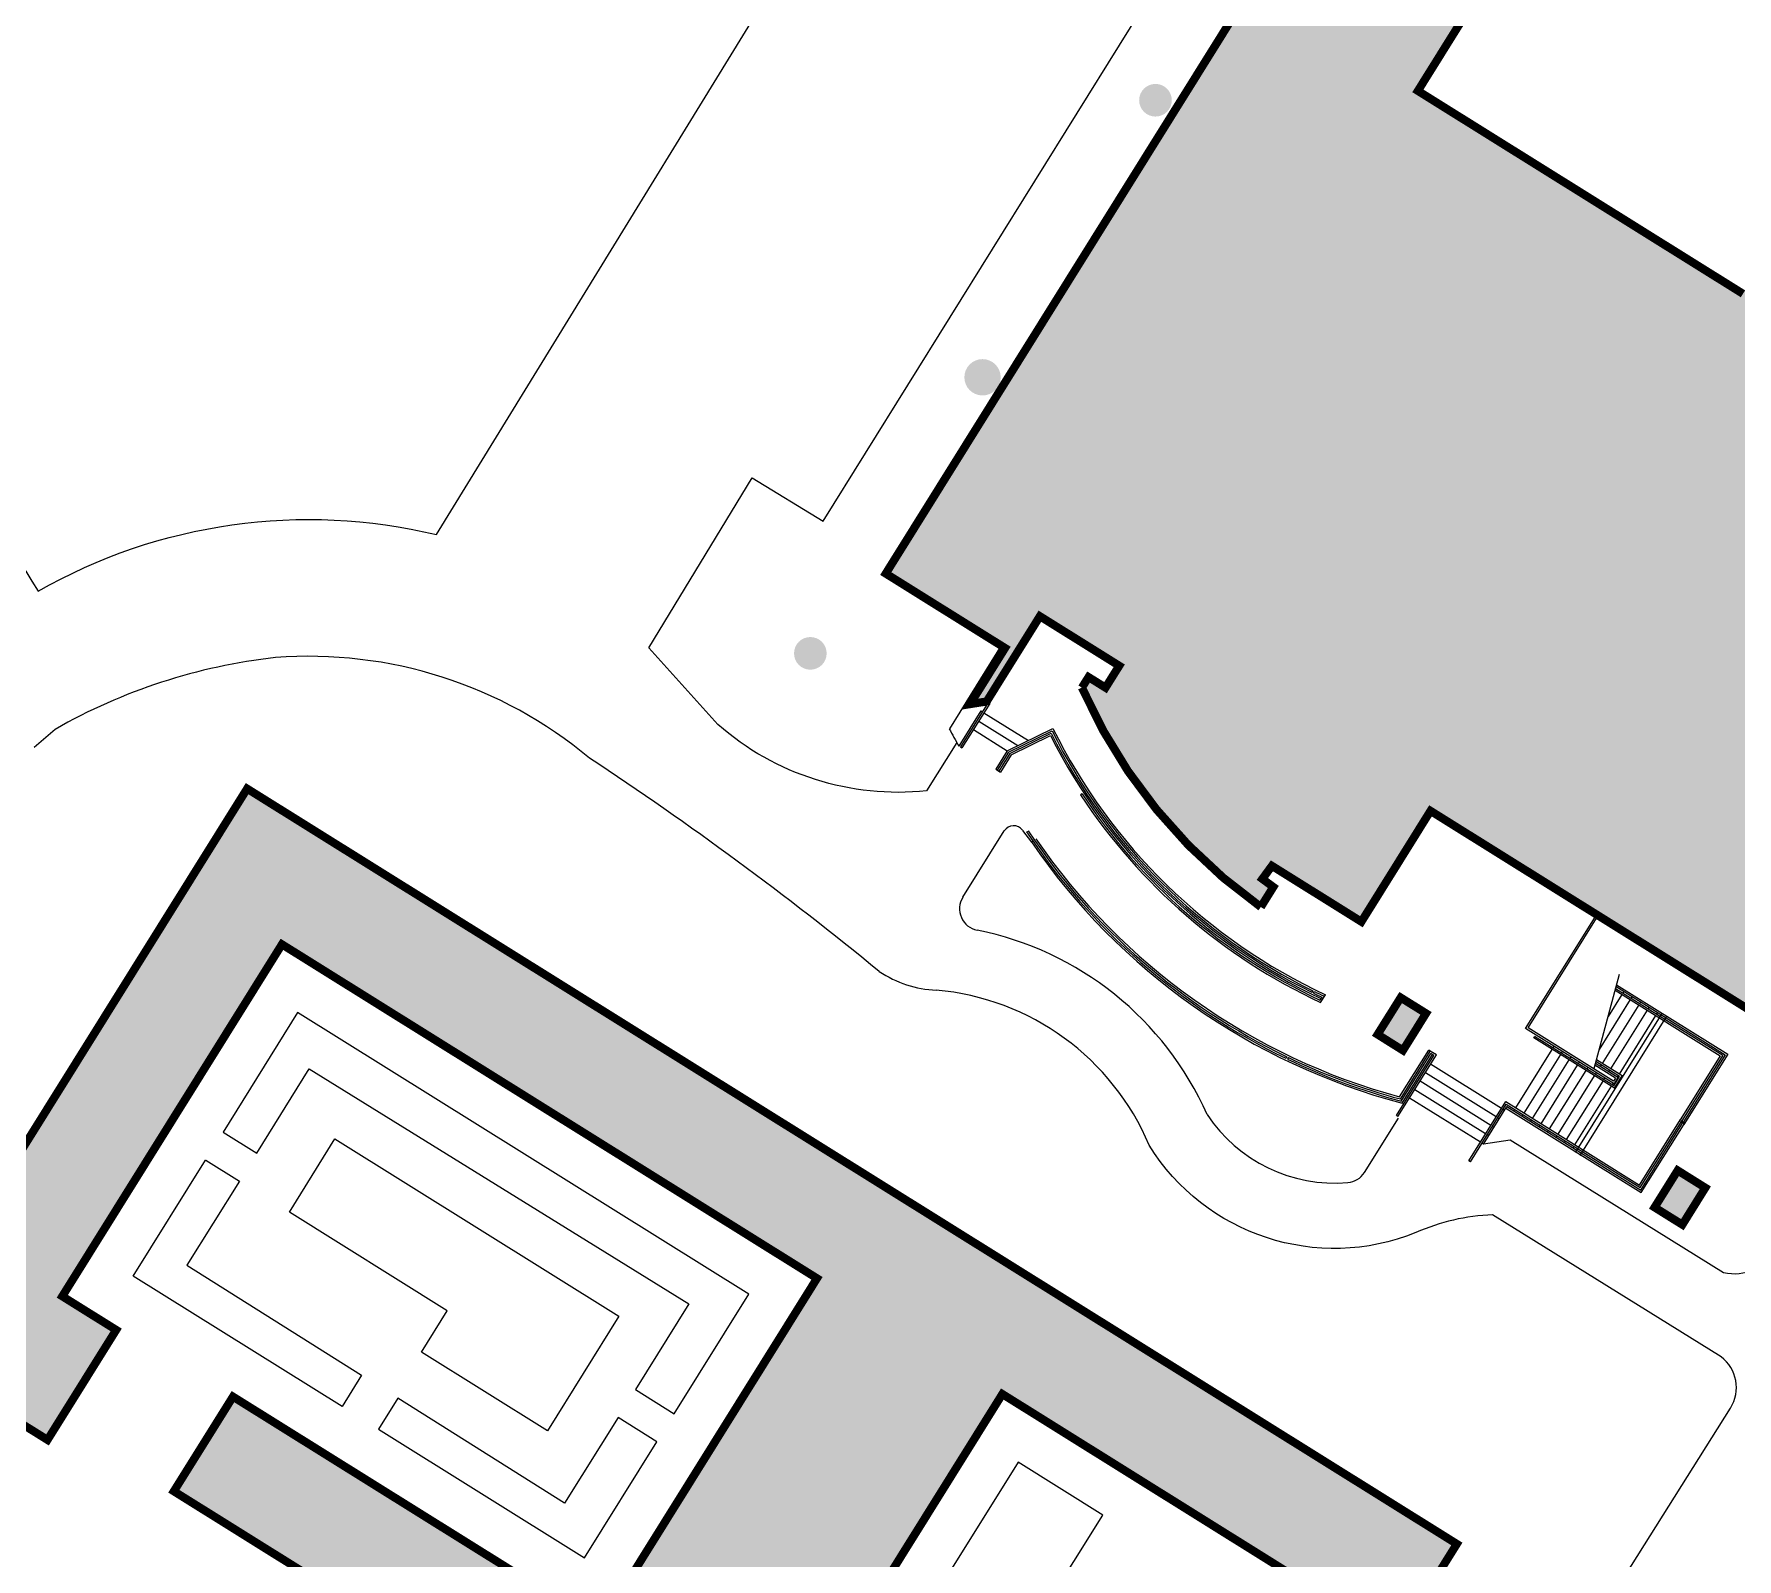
# Model space of a CAD drawing. Header units: feet. Extents: x 6763715 to 6770513, y 1886699 to 1891873.
# Drawn here: x 6765637 to 6765793.5, y 1889680.2 to 1889820.2 of the extents above; entities that cross this region are included whole.
import ezdxf

# ---------------------------------------------------------------- set-up
doc = ezdxf.new("R2010")
doc.units = ezdxf.units.FT
doc.header["$LTSCALE"] = 48
doc.header["$MEASUREMENT"] = 0
doc.linetypes.add('PHANTOM2', pattern=[1.25, 0.625, -0.125, 0.125, -0.125, 0.125, -0.125])
for name, color, linetype, lineweight in [('A-FLOR-HRAL', 4, 'Continuous', 0), ('C-BLDG-HTCH', 253, 'Continuous', 0), ('C-PROP', 7, 'PHANTOM2', 0), ('L-SITE-WALK', 6, 'Continuous', 0)]:
    doc.layers.add(name, color=color, linetype=linetype, lineweight=lineweight)
doc.layers.add('A-WALL', color=5, linetype='Continuous')
doc.layers.add('C-BLDG', color=7, linetype='Continuous')

msp = doc.modelspace()

# ---------------------------------------------------------------- hatches: boundary and pattern name
at = {"layer": 'C-BLDG-HTCH'}
h = msp.add_hatch(color=256, dxfattribs=at)
h.dxf.hatch_style = 1
h.paths.add_polyline_path([(6765790.6, 1889714.27), (6765788.49, 1889710.88), (6765785.94, 1889712.47), (6765788.06, 1889715.86)])
h.paths.add_polyline_path([(6765806.48, 1889739.72), (6765804.37, 1889736.33), (6765801.82, 1889737.92), (6765803.94, 1889741.31)], flags=17)
h.paths.add_polyline_path([(6765917.16, 1889776.35), (6765915.22, 1889773.24), (6765913.1, 1889774.57), (6765915.04, 1889777.68)])
h.paths.add_polyline_path([(6765822.37, 1889765.17), (6765820.25, 1889761.78), (6765817.7, 1889763.37), (6765819.82, 1889766.76)], flags=17)
h.paths.add_polyline_path([(6765838.25, 1889790.63), (6765836.13, 1889787.23), (6765833.59, 1889788.82), (6765835.7, 1889792.21)], flags=17)
h.paths.add_polyline_path([(6765896.62, 1889788.61), (6765894.56, 1889789.89), (6765892.87, 1889787.19), (6765894.93, 1889785.9)], flags=17)
h.paths.add_polyline_path([(6765764.94, 1889730.29), (6765762.82, 1889726.89), (6765760.49, 1889728.35), (6765762.61, 1889731.74)])
edge = h.paths.add_edge_path()
edge.add_arc((6765708.37, 1889763.36), 1.5, 0, 360)
edge = h.paths.add_edge_path(flags=17)
edge.add_arc((6765724.19, 1889788.72), 1.67, 0, 360)
h.paths.add_polyline_path([(6765812.2, 1889806.49), (6765810.43, 1889803.66), (6765808.31, 1889804.99), (6765810.08, 1889807.81)], flags=17)
h.paths.add_polyline_path([(6765801.48, 1889812.3), (6765803.04, 1889811.33), (6765802.06, 1889809.76), (6765800.5, 1889810.74)], flags=17)
h.paths.add_polyline_path([(6765774.33, 1889829.24), (6765773.35, 1889827.68), (6765774.92, 1889826.7), (6765775.89, 1889828.27)], flags=17)
edge = h.paths.add_edge_path(flags=17)
edge.add_arc((6765740.08, 1889814.17), 1.5, 0, 360)
edge = h.paths.add_edge_path(flags=17)
edge.add_arc((6765755.96, 1889839.62), 1.5, 0, 360)
h.paths.add_polyline_path([(6765962.84, 1889849.98), (6765964.62, 1889852.84), (6765962.88, 1889853.93), (6765961.1, 1889851.07)])
h.paths.add_polyline_path([(6765942.42, 1889866.11), (6765941.16, 1889864.1), (6765943.01, 1889862.94), (6765944.27, 1889864.96)], flags=17)
h.paths.add_polyline_path([(6765901.18, 1889892.41), (6765899.41, 1889889.58), (6765897.29, 1889890.91), (6765899.06, 1889893.74)], flags=17)
h.paths.add_polyline_path([(6765784.59, 1889936.09), (6765785.58, 1889935.47), (6765782.4, 1889930.38), (6765781.41, 1889931)], flags=17)
edge = h.paths.add_edge_path()
edge.add_arc((6765819.49, 1889941.42), 1.5, 0, 360)
edge = h.paths.add_edge_path(flags=17)
edge.add_arc((6765851.25, 1889992.33), 1.5, 0, 360)
edge = h.paths.add_edge_path(flags=17)
edge.add_arc((6765867.13, 1890017.78), 1.5, 0, 360)
edge = h.paths.add_edge_path()
edge.add_line((6765759.07, 1889840.82), (6765715.3, 1889770.69))
edge.add_line((6765715.3, 1889770.69), (6765726.26, 1889763.85))
edge.add_line((6765726.26, 1889763.85), (6765723.05, 1889758.7))
edge.add_line((6765723.05, 1889758.7), (6765724.57, 1889758.94))
edge.add_line((6765724.57, 1889758.94), (6765729.46, 1889766.77))
edge.add_line((6765729.46, 1889766.77), (6765736.75, 1889762.22))
edge.add_line((6765736.75, 1889762.22), (6765735.49, 1889760.21))
edge.add_line((6765735.49, 1889760.21), (6765733.93, 1889761.18))
edge.add_line((6765733.93, 1889761.18), (6765733.32, 1889760.21))
edge.add_arc((6765778.01, 1889779.89), 48.83, 203.7617, 234.6487)
edge.add_line((6765749.76, 1889740.06), (6765750.91, 1889741.9))
edge.add_line((6765750.91, 1889741.9), (6765749.9, 1889742.64))
edge.add_line((6765749.9, 1889742.64), (6765750.78, 1889743.84))
edge.add_line((6765750.78, 1889743.84), (6765759, 1889738.71))
edge.add_line((6765759, 1889738.71), (6765765.35, 1889748.89))
edge.add_line((6765765.35, 1889748.89), (6765795.04, 1889730.36))
edge.add_line((6765795.04, 1889730.36), (6765831.42, 1889788.65))
edge.add_line((6765831.42, 1889788.65), (6765807.45, 1889803.61))
edge.add_line((6765807.45, 1889803.61), (6765804.05, 1889798.21))
edge.add_line((6765804.05, 1889798.21), (6765797.68, 1889802.19))
edge.add_line((6765797.68, 1889802.19), (6765794.06, 1889796.39))
edge.add_line((6765794.06, 1889796.39), (6765764.19, 1889815.03))
edge.add_line((6765764.19, 1889815.03), (6765771.6, 1889826.91))
edge.add_line((6765771.6, 1889826.91), (6765766.51, 1889830.09))
edge.add_line((6765766.51, 1889830.09), (6765769.25, 1889834.47))
edge.add_line((6765769.25, 1889834.47), (6765759.07, 1889840.82))
edge = h.paths.add_edge_path()
edge.add_line((6765767.45, 1889854.26), (6765777.63, 1889847.9))
edge.add_line((6765777.63, 1889847.9), (6765778.42, 1889849.18))
edge.add_line((6765778.42, 1889849.18), (6765783.51, 1889846))
edge.add_line((6765783.51, 1889846), (6765781.07, 1889842.08))
edge.add_line((6765781.07, 1889842.08), (6765811.61, 1889823.02))
edge.add_line((6765811.61, 1889823.02), (6765813.79, 1889826.52))
edge.add_line((6765813.79, 1889826.52), (6765821.64, 1889821.62))
edge.add_line((6765821.64, 1889821.62), (6765823.66, 1889824.86))
edge.add_line((6765823.66, 1889824.86), (6765845.51, 1889811.23))
edge.add_line((6765845.51, 1889811.23), (6765847.91, 1889815.08))
edge.add_line((6765847.91, 1889815.08), (6765847.95, 1889815.06))
edge.add_line((6765847.95, 1889815.06), (6765861.79, 1889807.72))
edge.add_line((6765861.79, 1889807.72), (6765861.28, 1889806.9))
edge.add_line((6765861.28, 1889806.9), (6765863.4, 1889805.58))
edge.add_line((6765863.4, 1889805.58), (6765864.02, 1889806.57))
edge.add_line((6765864.02, 1889806.57), (6765864.06, 1889806.55))
edge.add_line((6765864.06, 1889806.55), (6765868.49, 1889804.2))
edge.add_line((6765868.49, 1889804.2), (6765869.19, 1889803.83))
edge.add_line((6765869.19, 1889803.83), (6765871, 1889806.73))
edge.add_line((6765871, 1889806.73), (6765887.12, 1889796.67))
edge.add_line((6765887.12, 1889796.67), (6765886.01, 1889794.89))
edge.add_line((6765886.01, 1889794.89), (6765886.75, 1889794.5))
edge.add_line((6765886.75, 1889794.5), (6765894.78, 1889790.24))
edge.add_line((6765894.78, 1889790.24), (6765918.47, 1889777.66))
edge.add_line((6765918.47, 1889777.66), (6765921.92, 1889783.2))
edge.add_line((6765921.92, 1889783.2), (6765923.05, 1889782.5))
edge.add_line((6765923.05, 1889782.5), (6765947.4, 1889821.5))
edge.add_line((6765947.4, 1889821.5), (6765960.64, 1889842.73))
edge.add_line((6765960.64, 1889842.73), (6765961.17, 1889843.58))
edge.add_line((6765961.17, 1889843.58), (6765945.33, 1889853.47))
edge.add_line((6765945.33, 1889853.47), (6765940.17, 1889856.68))
edge.add_line((6765940.17, 1889856.68), (6765870.61, 1889900.09))
edge.add_line((6765870.61, 1889900.09), (6765875.9, 1889908.58))
edge.add_line((6765875.9, 1889908.58), (6765873.57, 1889910.03))
edge.add_line((6765873.57, 1889910.03), (6765873.19, 1889909.43))
edge.add_line((6765873.19, 1889909.43), (6765867.68, 1889912.88))
edge.add_line((6765867.68, 1889912.88), (6765868.05, 1889913.48))
edge.add_line((6765868.05, 1889913.48), (6765837.51, 1889932.53))
edge.add_line((6765837.51, 1889932.53), (6765837.12, 1889931.9))
edge.add_line((6765837.12, 1889931.9), (6765832.03, 1889935.07))
edge.add_line((6765832.03, 1889935.07), (6765832.42, 1889935.71))
edge.add_line((6765832.42, 1889935.71), (6765822.24, 1889942.06))
edge.add_line((6765822.24, 1889942.06), (6765813.9, 1889928.7))
edge.add_line((6765813.9, 1889928.7), (6765810.51, 1889930.82))
edge.add_line((6765810.51, 1889930.82), (6765811.57, 1889932.51))
edge.add_line((6765811.57, 1889932.51), (6765809.02, 1889934.1))
edge.add_line((6765809.02, 1889934.1), (6765809.44, 1889934.76))
edge.add_line((6765809.44, 1889934.76), (6765802.97, 1889935.87))
edge.add_arc((6765801.36, 1889926.44), 9.57, 80.3099, 134.9558)
edge.add_line((6765794.6, 1889933.21), (6765749.71, 1889888.26))
edge.add_line((6765749.71, 1889888.26), (6765750.72, 1889887.62))
edge.add_line((6765750.72, 1889887.62), (6765751.09, 1889887.99))
edge.add_line((6765751.09, 1889887.99), (6765751.19, 1889887.92))
edge.add_arc((6765767.28, 1889881.27), 17.41, 157.5465, 234.2816)
edge.add_line((6765757.12, 1889867.14), (6765759.7, 1889871.27))
edge.add_line((6765759.7, 1889871.27), (6765768.85, 1889865.56))
edge.add_line((6765768.85, 1889865.56), (6765768.24, 1889864.57))
edge.add_line((6765768.24, 1889864.57), (6765772.3, 1889862.03))
edge.add_line((6765772.3, 1889862.03), (6765767.45, 1889854.26))
edge = h.paths.add_edge_path()
edge.add_line((6765834.84, 1889970.12), (6765838.37, 1889967.91))
edge.add_line((6765838.37, 1889967.91), (6765861.99, 1890005.76))
edge.add_line((6765861.99, 1890005.76), (6765863.84, 1890008.73))
edge.add_line((6765863.84, 1890008.73), (6765872.75, 1890003.17))
edge.add_line((6765872.75, 1890003.17), (6765878.8, 1890012.86))
edge.add_line((6765878.8, 1890012.86), (6765885.16, 1890008.89))
edge.add_line((6765885.16, 1890008.89), (6765890.01, 1890016.66))
edge.add_line((6765890.01, 1890016.66), (6765891, 1890016.05))
edge.add_line((6765891, 1890016.05), (6765890.74, 1890015.62))
edge.add_line((6765890.74, 1890015.62), (6765891.57, 1890015.1))
edge.add_line((6765891.57, 1890015.1), (6765906.06, 1890029.6))
edge.add_arc((6765913.12, 1890022.55), 9.98, 44.8968, 135.0284, ccw=False)
edge.add_line((6765920.19, 1890029.59), (6765932.71, 1890017.08))
edge.add_line((6765932.71, 1890017.08), (6765921.35, 1889998.88))
edge.add_line((6765921.35, 1889998.88), (6765918.8, 1890000.47))
edge.add_line((6765918.8, 1890000.47), (6765915.89, 1889995.8))
edge.add_line((6765915.89, 1889995.8), (6765918.44, 1889994.21))
edge.add_line((6765918.44, 1889994.21), (6765881.82, 1889935.53))
edge.add_line((6765881.82, 1889935.53), (6765851.28, 1889954.59))
edge.add_line((6765851.28, 1889954.59), (6765851.67, 1889955.23))
edge.add_line((6765851.67, 1889955.23), (6765846.58, 1889958.4))
edge.add_line((6765846.58, 1889958.4), (6765846.19, 1889957.77))
edge.add_line((6765846.19, 1889957.77), (6765832.47, 1889966.33))
edge.add_line((6765832.47, 1889966.33), (6765834.84, 1889970.12))
h.paths.add_polyline_path([(6765841.22, 1889784.06), (6765843.34, 1889787.45), (6765842.07, 1889788.24), (6765837.83, 1889781.46), (6765839.1, 1889780.66)], flags=17)
h.paths.add_polyline_path([(6765901.28, 1889752.97), (6765900.3, 1889751.41), (6765901.87, 1889750.43), (6765902.84, 1889751.99)])
h.paths.add_polyline_path([(6765898.05, 1889754.99), (6765897.07, 1889753.42), (6765898.64, 1889752.45), (6765899.61, 1889754.01)])
h.paths.add_polyline_path([(6765748.97, 1889849.34), (6765747.26, 1889850.41), (6765746.2, 1889848.7), (6765747.9, 1889847.64)])
edge = h.paths.add_edge_path(flags=17)
edge.add_line((6765898.58, 1889951.06), (6765893, 1889942.11))
edge.add_line((6765893, 1889942.11), (6765895.12, 1889940.79))
edge.add_line((6765895.12, 1889940.79), (6765899.37, 1889947.6))
edge.add_arc((6765737.68, 1889912.32), 165.5, 12.3087, 13.5351)
edge.add_line((6765898.58, 1889951.06), (6765898.58, 1889951.06))
h = msp.add_hatch(color=256, dxfattribs=at)
h.paths.add_polyline_path([(6765631.2, 1889689.87), (6765626.6, 1889692.74), (6765621.95, 1889685.3), (6765626.56, 1889682.43)], flags=17)
h.paths.add_polyline_path([(6765838.49, 1889550.14), (6765843.14, 1889557.58), (6765847.74, 1889554.7), (6765843.1, 1889547.26)], flags=17)
h.paths.add_polyline_path([(6765840.3, 1889579.4), (6765834.77, 1889570.53), (6765785.78, 1889601.11), (6765791.32, 1889609.98)], flags=17)
h.paths.add_polyline_path([(6765780.16, 1889614.51), (6765781.19, 1889616.15), (6765774, 1889620.63), (6765772.98, 1889619), (6765772.62, 1889619.22), (6765773.64, 1889620.86), (6765772.93, 1889621.3), (6765798.55, 1889662.34), (6765886.9, 1889607.19), (6765845.27, 1889540.5), (6765831.59, 1889549.04), (6765838.66, 1889560.37), (6765839.23, 1889560.01), (6765832.52, 1889549.26), (6765844.91, 1889541.52), (6765855.23, 1889558.05), (6765842.26, 1889566.14), (6765847.6, 1889574.69), (6765852.55, 1889571.6), (6765872.64, 1889603.79), (6765801.6, 1889648.14), (6765780.49, 1889614.31)])
h.paths.add_polyline_path([(6765696.24, 1889586.72), (6765744.48, 1889556.61), (6765776.15, 1889607.34), (6765755.63, 1889620.15), (6765755.09, 1889619.29), (6765765.17, 1889613), (6765760.66, 1889605.77), (6765750.58, 1889612.06), (6765748.28, 1889608.38), (6765740.96, 1889612.94), (6765746.55, 1889621.9), (6765746.67, 1889621.82), (6765748.54, 1889624.82), (6765728.02, 1889637.62)])
h.paths.add_polyline_path([(6765685.21, 1889676.43), (6765679.78, 1889667.73), (6765649.89, 1889686.39), (6765655.32, 1889695.08)], flags=17)
h.paths.add_polyline_path([(6765742.15, 1889640.51), (6765741.44, 1889640.96), (6765740.48, 1889639.42), (6765740.12, 1889639.65), (6765741.08, 1889641.18), (6765733.6, 1889645.85), (6765732.67, 1889644.35), (6765732.35, 1889644.55), (6765753.37, 1889678.24), (6765726.01, 1889695.32), (6765705.92, 1889663.13), (6765723.73, 1889652.01), (6765718.47, 1889643.58), (6765683.63, 1889665.33), (6765708.98, 1889705.95), (6765659.82, 1889736.63), (6765639.64, 1889704.3), (6765644.59, 1889701.21), (6765638.28, 1889691.11), (6765625.17, 1889699.29), (6765615.91, 1889684.46), (6765628.45, 1889676.63), (6765635.17, 1889687.39), (6765635.74, 1889687.03), (6765628.67, 1889675.7), (6765614.99, 1889684.24), (6765656.62, 1889750.93), (6765767.77, 1889681.55)])
h.paths.add_polyline_path([(6765827.87, 1889565.92), (6765827.23, 1889566.32), (6765827.76, 1889567.17), (6765828.4, 1889566.77)], flags=17)
h.paths.add_polyline_path([(6765810.98, 1889576.46), (6765811.52, 1889577.31), (6765812.16, 1889576.91), (6765811.62, 1889576.06)], flags=16)
h.paths.add_polyline_path([(6765795.81, 1889585.93), (6765795.16, 1889586.33), (6765795.7, 1889587.19), (6765796.34, 1889586.79)], flags=16)
h.paths.add_polyline_path([(6765779.63, 1889596.03), (6765780.17, 1889596.88), (6765780.81, 1889596.48), (6765780.27, 1889595.63)], flags=17)
h.paths.add_polyline_path([(6765774.59, 1889591.75), (6765773.95, 1889592.15), (6765774.49, 1889593), (6765775.13, 1889592.6)], flags=17)
h.paths.add_polyline_path([(6765765.58, 1889578.74), (6765766.11, 1889579.59), (6765766.75, 1889579.19), (6765766.22, 1889578.34)], flags=17)
h.paths.add_polyline_path([(6765758.17, 1889566.86), (6765758.7, 1889567.72), (6765759.34, 1889567.32), (6765758.81, 1889566.46)], flags=17)
h.paths.add_polyline_path([(6765749.93, 1889553.67), (6765750.47, 1889554.52), (6765751.11, 1889554.12), (6765750.57, 1889553.27)])
h.paths.add_polyline_path([(6765740.51, 1889551.3), (6765741.05, 1889552.15), (6765741.69, 1889551.75), (6765741.15, 1889550.9)])
h.paths.add_polyline_path([(6765729.41, 1889558.22), (6765728.77, 1889558.62), (6765729.31, 1889559.48), (6765729.95, 1889559.08)], flags=17)
h.paths.add_polyline_path([(6765716.17, 1889566.49), (6765716.71, 1889567.34), (6765717.35, 1889566.94), (6765716.81, 1889566.09)], flags=17)
h.paths.add_polyline_path([(6765704.2, 1889573.96), (6765704.73, 1889574.82), (6765705.37, 1889574.42), (6765704.84, 1889573.56)], flags=17)
h.paths.add_polyline_path([(6765693.18, 1889580.84), (6765692.54, 1889581.24), (6765693.07, 1889582.1), (6765693.71, 1889581.7)])
h.paths.add_polyline_path([(6765714.84, 1889629.05), (6765715.37, 1889629.9), (6765716.01, 1889629.5), (6765715.48, 1889628.65)], flags=17)
h.paths.add_polyline_path([(6765713.4, 1889636), (6765713.93, 1889636.85), (6765714.57, 1889636.45), (6765714.04, 1889635.6)], flags=17)
h.paths.add_polyline_path([(6765699.69, 1889603.36), (6765699.05, 1889603.76), (6765699.58, 1889604.62), (6765700.23, 1889604.22)], flags=17)
h.paths.add_polyline_path([(6765695.66, 1889647.07), (6765695.01, 1889647.47), (6765695.55, 1889648.33), (6765696.19, 1889647.93)], flags=17)
h.paths.add_polyline_path([(6765680.91, 1889656.28), (6765681.44, 1889657.13), (6765682.08, 1889656.73), (6765681.55, 1889655.88)], flags=17)
h.paths.add_polyline_path([(6765691.46, 1889590.17), (6765690.81, 1889590.57), (6765691.35, 1889591.42), (6765691.99, 1889591.02)])
h.paths.add_polyline_path([(6765663.02, 1889667.44), (6765662.38, 1889667.84), (6765662.92, 1889668.7), (6765663.56, 1889668.3)], flags=17)
h.paths.add_polyline_path([(6765645.71, 1889678.25), (6765646.24, 1889679.1), (6765646.88, 1889678.7), (6765646.35, 1889677.85)], flags=17)
h.paths.add_polyline_path([(6765749.96, 1889611.06), (6765750.58, 1889612.06)], flags=17)

# ---------------------------------------------------------------- linework, layer by layer
at = {"layer": 'A-FLOR-HRAL'}
for radius, start, end in [(52.83, 206.3126, 245.0108), (53.33, 206.8475, 244.7647), (53.17, 206.6703, 243.6963), (53, 206.492, 243.7141), (53.67, 213.3882, 244.9019), (53.5, 213.3849, 244.7436), (59.67, 213.4864, 244.2085), (59.5, 213.5073, 244.2259), (53.17, 243.8768, 244.7859), (53, 243.8952, 244.9887), (59.67, 244.3695, 255.0903), (59.5, 244.3874, 254.9717)]:
    msp.add_arc((6765778.01, 1889779.89), radius, start, end, dxfattribs=at)
at = {"layer": 'A-WALL'}
for p, q in [((6765729.46, 1889766.77), (6765724.57, 1889758.94)), ((6765726.26, 1889763.85), (6765723.05, 1889758.7)), ((6765724.57, 1889758.94), (6765723.05, 1889758.7)), ((6765724.04, 1889758.09), (6765724.18, 1889758))]:
    msp.add_line(p, q, dxfattribs=at)
at = {"layer": 'C-BLDG', "const_width": 0.75}
msp.add_lwpolyline([(6765794.06, 1889796.39), (6765764.19, 1889815.03), (6765771.6, 1889826.91), (6765766.51, 1889830.09), (6765769.25, 1889834.47), (6765759.07, 1889840.82), (6765715.3, 1889770.69), (6765726.26, 1889763.85), (6765723.05, 1889758.7), (6765724.57, 1889758.94), (6765729.46, 1889766.77), (6765736.75, 1889762.22), (6765735.49, 1889760.21), (6765733.93, 1889761.18), (6765733.32, 1889760.21, 0.135592), (6765749.76, 1889740.06), (6765750.91, 1889741.9), (6765749.9, 1889742.64), (6765750.78, 1889743.84), (6765759, 1889738.71), (6765765.35, 1889748.89), (6765795.04, 1889730.36)], format="xyb", dxfattribs=at)
for points in [[(6765683.63, 1889665.33), (6765708.98, 1889705.95), (6765659.82, 1889736.63), (6765639.64, 1889704.3), (6765644.59, 1889701.21), (6765638.28, 1889691.11), (6765625.17, 1889699.29), (6765615.91, 1889684.46), (6765628.45, 1889676.63), (6765635.17, 1889687.39), (6765635.74, 1889687.03), (6765628.67, 1889675.7), (6765614.99, 1889684.24), (6765656.62, 1889750.93), (6765767.77, 1889681.55), (6765742.15, 1889640.51)], [(6765753.37, 1889678.24), (6765726.01, 1889695.32), (6765705.92, 1889663.13)]]:
    msp.add_lwpolyline(points, dxfattribs=at)
for points in [[(6765764.94, 1889730.29), (6765762.82, 1889726.89), (6765760.49, 1889728.35), (6765762.61, 1889731.74)], [(6765790.6, 1889714.27), (6765788.49, 1889710.88), (6765785.94, 1889712.47), (6765788.06, 1889715.86)], [(6765685.21, 1889676.43), (6765679.78, 1889667.73), (6765649.89, 1889686.39), (6765655.32, 1889695.08)]]:
    msp.add_lwpolyline(points, close=True, dxfattribs=at)
at = {"layer": 'C-PROP', "ltscale": 0.02, "const_width": 6, "elevation": -178.8}
msp.add_lwpolyline([(6769012.67, 1888295.37, 0.136105), (6767938.83, 1887977.76, -0.282387), (6765535.01, 1887963.21), (6765125.2, 1887960.53), (6765008.26, 1888061.18), (6763829.05, 1890965.33), (6763828.78, 1890985.96), (6763983.43, 1891051.43), (6764153.83, 1890819.55), (6764199.85, 1890842), (6764151.8, 1891122.84, -0.016472), (6764351.86, 1891197.56, -0.000343), (6765614.04, 1891619.04, -0.151573), (6766084.72, 1891639.02, -0.00004), (6767109.8, 1891365.37), (6767424.22, 1891242.17)], format="xyb", dxfattribs=at)
at = {"layer": 'L-SITE-WALK', "lineweight": 0}
for p, q in [((6765725.91, 1889764.07), (6765721.14, 1889756.43)), ((6765724.04, 1889758.09), (6765722.01, 1889754.84)), ((6765724.71, 1889758.85), (6765722.16, 1889754.76)), ((6765724.85, 1889758.76), (6765722.3, 1889754.67)), ((6765724.32, 1889757.91), (6765728.4, 1889755.37)), ((6765724.71, 1889758.85), (6765724.85, 1889758.76)), ((6765638.97, 1889756.38), (6765637.04, 1889754.72)), ((6765723.35, 1889756.36), (6765726.46, 1889754.42)), ((6765723.84, 1889757.14), (6765727.43, 1889754.89)), ((6765726.46, 1889754.42), (6765730.65, 1889756.47)), ((6765721.82, 1889755.17), (6765719.05, 1889750.73)), ((6765722.16, 1889754.76), (6765722.3, 1889754.67)), ((6765726.58, 1889754.29), (6765730.58, 1889756.24)), ((6765726.7, 1889754.16), (6765730.5, 1889756.02)), ((6765726.81, 1889754.03), (6765730.43, 1889755.8)), ((6765726.46, 1889754.42), (6765725.41, 1889752.73)), ((6765726.58, 1889754.29), (6765725.55, 1889752.64)), ((6765726.7, 1889754.16), (6765725.69, 1889752.55)), ((6765726.81, 1889754.03), (6765725.83, 1889752.46)), ((6765725.41, 1889752.73), (6765725.83, 1889752.46)), ((6765733.34, 1889750.45), (6765733.2, 1889750.35)), ((6765722.38, 1889740.95), (6765726.19, 1889747.06)), ((6765728.25, 1889746.97), (6765728.4, 1889747.04)), ((6765728.81, 1889746.13), (6765728.68, 1889746.03)), ((6765774.09, 1889728.9), (6765780.62, 1889739.36)), ((6765774.32, 1889728.95), (6765780.76, 1889739.27)), ((6765782.69, 1889733.85), (6765780.36, 1889725.18)), ((6765782.44, 1889732.92), (6765792.66, 1889726.54)), ((6765754.45, 1889732.22), (6765754.54, 1889732.37)), ((6765754.6, 1889732.15), (6765754.69, 1889732.29)), ((6765755.36, 1889731.79), (6765755.19, 1889731.5)), ((6765755.25, 1889731.29), (6765755.69, 1889732)), ((6765783.7, 1889731.55), (6765780.84, 1889726.96)), ((6765782.92, 1889732.03), (6765781.66, 1889730)), ((6765782.31, 1889732.42), (6765791.97, 1889726.38)), ((6765782.35, 1889732.58), (6765792.2, 1889726.44)), ((6765782.4, 1889732.75), (6765792.43, 1889726.49)), ((6765783.1, 1889732.31), (6765783.01, 1889732.17)), ((6765783.88, 1889731.83), (6765783.79, 1889731.69)), ((6765784.65, 1889731.34), (6765784.57, 1889731.2)), ((6765778.67, 1889717.51), (6765786.64, 1889730.28)), ((6765779.1, 1889717.24), (6765787.07, 1889730.02)), ((6765784.48, 1889731.06), (6765781.13, 1889725.69)), ((6765785.26, 1889730.58), (6765781.9, 1889725.2)), ((6765786.03, 1889730.09), (6765782.68, 1889724.72)), ((6765785.43, 1889730.86), (6765785.34, 1889730.72)), ((6765786.21, 1889730.37), (6765786.12, 1889730.23)), ((6765782.22, 1889723.82), (6765774.09, 1889728.9)), ((6765782.17, 1889724.05), (6765774.32, 1889728.95)), ((6765774.83, 1889728.04), (6765774.92, 1889728.18)), ((6765782.2, 1889723.64), (6765774.92, 1889728.18)), ((6765762.51, 1889722.61), (6765765.19, 1889726.91)), ((6765762.59, 1889722.42), (6765765.33, 1889726.82)), ((6765762.66, 1889722.23), (6765765.38, 1889726.59)), ((6765765.33, 1889726.82), (6765765.19, 1889726.91)), ((6765765.89, 1889726.47), (6765765.33, 1889726.82)), ((6765765.66, 1889726.41), (6765765.38, 1889726.59)), ((6765773.18, 1889721.61), (6765776.53, 1889726.98)), ((6765782.26, 1889723.41), (6765774.83, 1889728.04)), ((6765776.62, 1889727.12), (6765776.71, 1889727.27)), ((6765777.4, 1889726.64), (6765777.49, 1889726.78)), ((6765792.66, 1889726.54), (6765788.63, 1889720.08)), ((6765752.14, 1889726.31), (6765752.05, 1889726.16)), ((6765752.29, 1889726.23), (6765752.2, 1889726.09)), ((6765762.22, 1889720.9), (6765765.66, 1889726.41)), ((6765762.36, 1889720.81), (6765765.89, 1889726.47)), ((6765762.74, 1889722.04), (6765765.52, 1889726.5)), ((6765771.87, 1889721.56), (6765765.36, 1889725.62)), ((6765773.96, 1889721.12), (6765777.31, 1889726.5)), ((6765774.73, 1889720.64), (6765778.09, 1889726.01)), ((6765775.51, 1889720.15), (6765778.86, 1889725.53)), ((6765776.29, 1889719.67), (6765779.64, 1889725.04)), ((6765778.17, 1889726.15), (6765778.26, 1889726.3)), ((6765778.95, 1889725.67), (6765779.04, 1889725.81)), ((6765779.73, 1889725.18), (6765779.82, 1889725.32)), ((6765782.35, 1889724.34), (6765780.45, 1889725.52)), ((6765782.57, 1889724.39), (6765780.5, 1889725.69)), ((6765782.73, 1889724.49), (6765780.54, 1889725.86)), ((6765782.96, 1889724.54), (6765780.59, 1889726.02)), ((6765781.04, 1889725.55), (6765780.95, 1889725.4)), ((6765781.81, 1889725.06), (6765781.73, 1889724.92)), ((6765791.97, 1889726.38), (6765788.2, 1889720.35)), ((6765792.2, 1889726.44), (6765788.35, 1889720.26)), ((6765792.43, 1889726.49), (6765788.49, 1889720.17)), ((6765770.9, 1889720), (6765764.39, 1889724.06)), ((6765771.38, 1889720.78), (6765764.88, 1889724.84)), ((6765777.07, 1889719.18), (6765780.42, 1889724.56)), ((6765777.84, 1889718.7), (6765781.2, 1889724.07)), ((6765778.62, 1889718.21), (6765781.97, 1889723.59)), ((6765780.51, 1889724.7), (6765780.6, 1889724.84)), ((6765781.29, 1889724.21), (6765781.37, 1889724.35)), ((6765782.06, 1889723.73), (6765782.15, 1889723.87)), ((6765782.35, 1889724.34), (6765782.17, 1889724.05)), ((6765782.2, 1889723.64), (6765782.73, 1889724.49)), ((6765782.57, 1889724.39), (6765782.22, 1889723.82)), ((6765782.26, 1889723.41), (6765782.96, 1889724.54)), ((6765782.59, 1889724.58), (6765782.5, 1889724.43)), ((6765769.93, 1889718.45), (6765763.42, 1889722.51)), ((6765770.41, 1889719.23), (6765763.91, 1889723.28)), ((6765768.87, 1889716.75), (6765772.26, 1889722.18)), ((6765769.01, 1889716.66), (6765772.31, 1889721.95)), ((6765772.26, 1889722.18), (6765784.56, 1889714.51)), ((6765772.31, 1889721.95), (6765784.61, 1889714.28)), ((6765762.38, 1889720.66), (6765759.27, 1889715.68)), ((6765762.36, 1889720.81), (6765762.22, 1889720.9)), ((6765770.21, 1889718.27), (6765772.37, 1889721.72)), ((6765771.67, 1889720.6), (6765771.53, 1889720.69)), ((6765772.15, 1889721.38), (6765772.01, 1889721.47)), ((6765772.28, 1889721.58), (6765784.72, 1889713.82)), ((6765772.37, 1889721.72), (6765784.67, 1889714.05)), ((6765773, 1889721.33), (6765773.09, 1889721.47)), ((6765773.78, 1889720.84), (6765773.87, 1889720.98)), ((6765774.56, 1889720.36), (6765774.65, 1889720.5)), ((6765784.56, 1889714.51), (6765788.33, 1889720.55)), ((6765784.61, 1889714.28), (6765788.47, 1889720.46)), ((6765784.67, 1889714.05), (6765788.61, 1889720.37)), ((6765770.7, 1889719.05), (6765770.55, 1889719.14)), ((6765771.18, 1889719.83), (6765771.04, 1889719.91)), ((6765775.33, 1889719.87), (6765775.42, 1889720.01)), ((6765776.11, 1889719.39), (6765776.2, 1889719.53)), ((6765776.89, 1889718.9), (6765776.98, 1889719.04)), ((6765784.72, 1889713.82), (6765788.75, 1889720.28)), ((6765770.21, 1889718.27), (6765770.07, 1889718.36)), ((6765777.67, 1889718.42), (6765777.76, 1889718.56)), ((6765778.45, 1889717.93), (6765778.53, 1889718.07)), ((6765769.01, 1889716.66), (6765768.87, 1889716.75))]:
    msp.add_line(p, q, dxfattribs=at)
for points in [[(6765688.29, 1889902.71, 0.118447), (6765671.83, 1889906.96, 0.080914), (6765646.66, 1889901.63, 0.141455), (6765623.35, 1889879.47, 0.196333), (6765616.17, 1889845.48, 0.110684), (6765623.95, 1889823.52, -0.207323), (6765633.35, 1889797.44), (6765633.35, 1889785.35, 0.176738), (6765637.43, 1889769.08, -0.190796), (6765674.02, 1889774.27), (6765715.82, 1889842.36, 0.115655), (6765718.23, 1889871.92, 0.120643), (6765709.41, 1889888.29, 0.165661), (6765697.48, 1889897.85, 0.010724), (6765688.4, 1889902.65)], [(6765719.05, 1889750.73, -0.209017), (6765699.88, 1889756.82), (6765693.54, 1889763.88), (6765703.01, 1889779.49), (6765709.54, 1889775.51), (6765752.34, 1889844.24), (6765758.71, 1889840.25)], [(6765840.92, 1889778.89), (6765797.16, 1889708.51, -0.31701), (6765792.28, 1889706.45), (6765772.66, 1889718.65), (6765770.21, 1889718.27)], [(6765659.22, 1889762.97, 0.101774), (6765638.97, 1889756.38, 0.596279)], [(6765688.07, 1889753.74, 0.195569), (6765659.22, 1889762.97, 0.946907)], [(6765714.7, 1889734.14, 0.025962), (6765688.07, 1889753.74, -2.511269)], [(6765771.06, 1889711.79, 0.095175), (6765764.01, 1889710.15, -0.365162), (6765739.5, 1889718.18, 0.278392), (6765719.94, 1889732.42, 4.186767)], [(6765759.97, 1889641.65), (6765792.91, 1889694.03, 0.388081), (6765792.05, 1889698.74), (6765771.06, 1889711.79)]]:
    msp.add_lwpolyline(points, format="xyb", dxfattribs=at)
for points in [[(6765727.86, 1889747.1), (6765728.68, 1889746.03)], [(6765664.69, 1889718.77), (6765690.78, 1889702.48), (6765684.21, 1889691.95), (6765672.64, 1889699.17), (6765675.01, 1889702.96), (6765660.5, 1889712.02), (6765664.69, 1889718.77)], [(6765652.82, 1889716.81), (6765655.91, 1889714.88), (6765651.09, 1889707.16), (6765667.14, 1889697.05), (6765665.34, 1889694.18), (6765646.14, 1889706.16), (6765652.8, 1889716.82), (6765652.82, 1889716.81)], [(6765727.46, 1889689.07), (6765716.81, 1889672.01), (6765724.58, 1889667.16), (6765735.23, 1889684.21), (6765727.46, 1889689.07)]]:
    msp.add_lwpolyline(points, dxfattribs=at)
for centre, radius, start, end in [((6765774.15, 1889784.53), 60, 207.9243, 209.6572), ((6765727.04, 1889746.53), 1, 35.0413, 148.0349), ((6765778.01, 1889779.89), 59.83, 214.4559, 255.2083), ((6765778.01, 1889779.89), 59.33, 214.4559, 254.8525), ((6765724.08, 1889739.89), 2, 148.0349, 258.7064), ((6765717.93, 1889709.09), 29.41, 23.8814, 78.7064), ((6765720.49, 1889742.94), 10.54, 236.6367, 267.0158), ((6765756.52, 1889728.71), 14.01, 213.3782, 275.0403), ((6765757.58, 1889716.74), 2, 275.0403, 328.0349)]:
    msp.add_arc(centre, radius, start, end, dxfattribs=at)
at = {"layer": 'L-SITE-WALK'}
for points, knots in [([(6765702.73, 1889704.5), (6765702.73, 1889704.5), (6765695.87, 1889693.51), (6765695.87, 1889693.51), (6765695.87, 1889693.51), (6765692.29, 1889695.75), (6765692.29, 1889695.75), (6765692.29, 1889695.75), (6765697.2, 1889703.62), (6765697.2, 1889703.62), (6765697.2, 1889703.62), (6765662.32, 1889725.18), (6765662.32, 1889725.18), (6765662.32, 1889725.18), (6765657.5, 1889717.46), (6765657.5, 1889717.46), (6765657.5, 1889717.46), (6765654.41, 1889719.39), (6765654.41, 1889719.39), (6765654.41, 1889719.39), (6765661.26, 1889730.38), (6765661.26, 1889730.38), (6765661.26, 1889730.38), (6765702.73, 1889704.5), (6765702.73, 1889704.5)], [0, 0, 0, 0, 1, 1, 1, 2, 2, 2, 3, 3, 3, 4, 4, 4, 5, 5, 5, 6, 6, 6, 7, 7, 7, 8, 8, 8, 8]), ([(6765687.61, 1889680.27), (6765687.61, 1889680.27), (6765668.68, 1889692.09), (6765668.68, 1889692.09), (6765668.68, 1889692.09), (6765670.47, 1889694.95), (6765670.47, 1889694.95), (6765670.47, 1889694.95), (6765685.79, 1889685.29), (6765685.79, 1889685.29), (6765685.79, 1889685.29), (6765690.7, 1889693.17), (6765690.7, 1889693.17), (6765690.7, 1889693.17), (6765694.28, 1889690.93), (6765694.28, 1889690.93), (6765694.28, 1889690.93), (6765687.61, 1889680.27), (6765687.61, 1889680.27)], [0, 0, 0, 0, 1, 1, 1, 2, 2, 2, 3, 3, 3, 4, 4, 4, 5, 5, 5, 6, 6, 6, 6])]:
    msp.add_open_spline(points, degree=3, knots=knots, dxfattribs=at)

doc.saveas('drawing.dxf')
